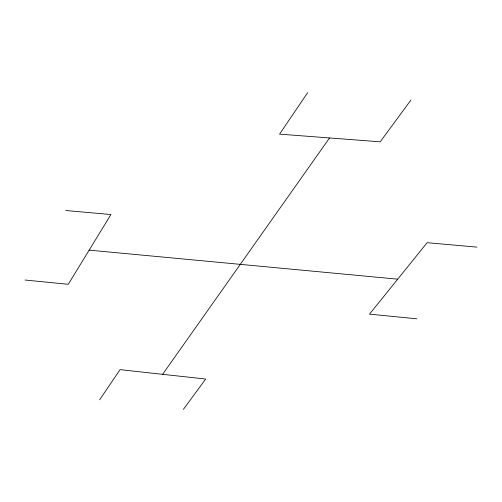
<?xml version="1.0" encoding="UTF-8"?>
<svg xmlns="http://www.w3.org/2000/svg" width="502" height="502" viewBox="0 0 502 502"><rect width="100%" height="100%" fill="white"/><g stroke="black" fill="none" stroke-linecap="round" stroke-linejoin="round"><path stroke-width="0.75" d="M99.628 399.812L120.066 369.641L205.682 379.041L183.368 409.375M307.682 92.625L279.57 134.128L380.202 141.821L411.012 99.936M162.629 374.316L329.557 137.95M65.718 210.514L110.936 214.536L68.259 284.301L25.1 280.028M476.9 247.122L427.133 242.692L369.516 314.133L416.842 318.814M89.161 250.134L397.709 279.175"/></g></svg>
